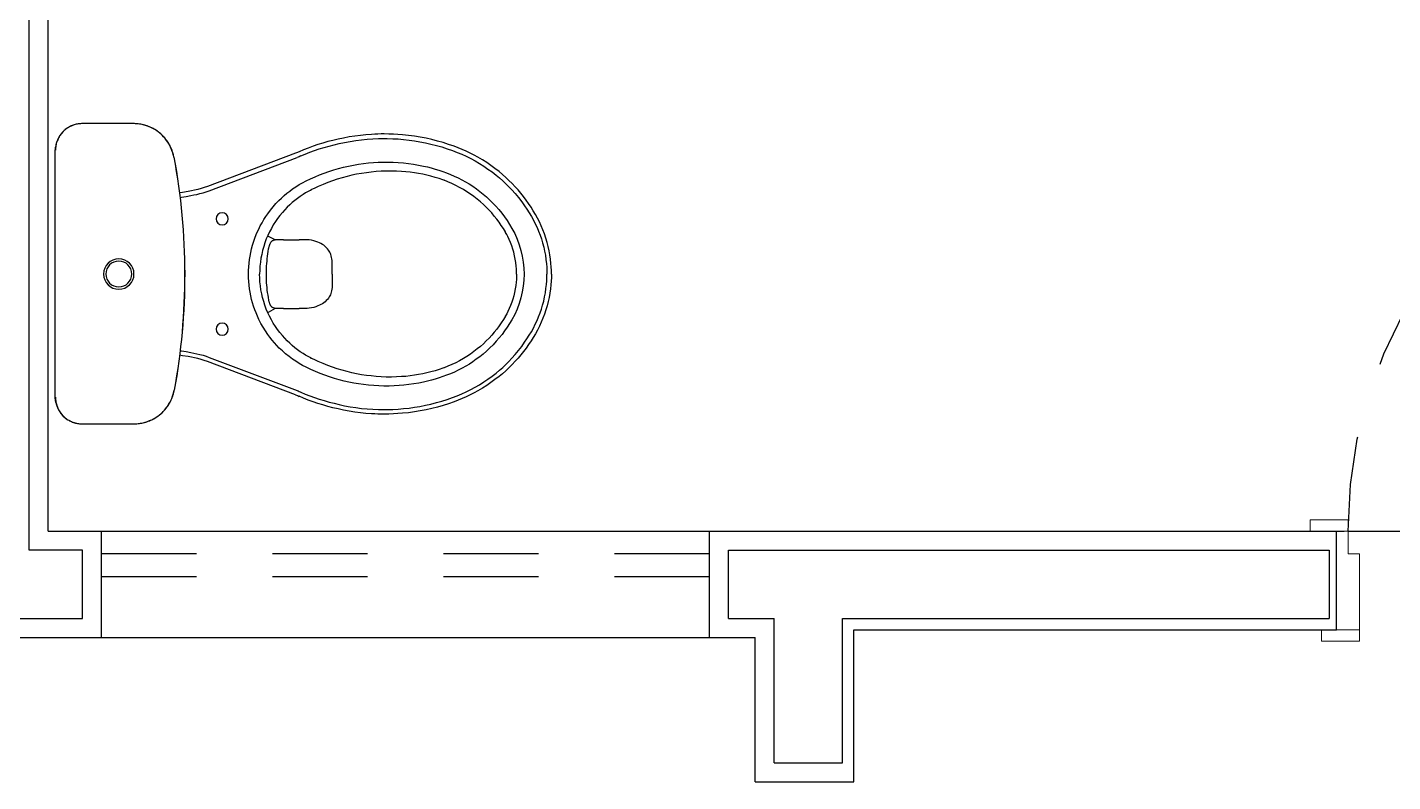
# Model space of a CAD drawing. Header units: millimetres. Extents: x 188.6 to 263.2, y 40.1 to 120.1.
# Drawn here: x 189.582 to 191.378, y 102.599 to 103.592 of the extents above; entities that cross this region are included whole.
import ezdxf

# ---------------------------------------------------------------- set-up
doc = ezdxf.new("R2010")
doc.units = ezdxf.units.MM
doc.linetypes.add('XREF-TIPO$0$HIDDEN2', pattern=[0.1875, 0.125, -0.0625])
doc.layers.add('ARQ', color=8, linetype='Continuous')

# ---------------------------------------------------------------- blocks, each defined once
blk = doc.blocks.new('XREF-TIPO$0$P909+cd00_p-flat-1')
at = {"color": 0}
for p, q in [((0.162, 0), (-0.162, 0)), ((0.162, 0), (0.162, -0.0003)), ((-0.1633, -0.0003), (-0.1633, -0.0003)), ((0.162, -0.0003), (0.162, -0.0003)), ((-0.1982, -0.1031), (-0.1982, -0.0352)), ((-0.1982, -0.0352), (-0.1982, -0.0352)), ((-0.1982, -0.1031), (-0.1982, -0.0352)), ((0.1968, -0.0352), (0.1968, -0.1036)), ((0.1968, -0.0352), (0.1968, -0.0352)), ((0.1968, -0.0352), (0.1968, -0.1036)), ((-0.1982, -0.1031), (-0.1982, -0.1031)), ((0.1968, -0.1036), (0.1968, -0.1036)), ((-0.1542, -0.156), (-0.1542, -0.1561)), ((0.1527, -0.1565), (0.1527, -0.1565)), ((-0.1593, -0.3162), (-0.1154, -0.2002)), ((-0.1099, -0.2023), (-0.1537, -0.3183)), ((0.1094, -0.2023), (0.1532, -0.3183)), ((0.1588, -0.3162), (0.115, -0.2002)), ((-0.0002, -0.2691), (-0.0002, -0.2689)), ((-0.0454, -0.2892), (-0.0499, -0.2795)), ((0.045, -0.2893), (0.0503, -0.2799)), ((-0.0455, -0.2967), (-0.0455, -0.2893)), ((-0.0455, -0.2967), (-0.0455, -0.2969)), ((-0.0455, -0.2969), (-0.0455, -0.2967)), ((-0.0455, -0.3002), (-0.0455, -0.2969)), ((-0.0455, -0.3002), (-0.0455, -0.3208)), ((0.045, -0.2967), (0.045, -0.2893)), ((0.045, -0.2967), (0.045, -0.2969)), ((0.045, -0.2969), (0.045, -0.2967)), ((0.045, -0.3002), (0.045, -0.2969)), ((0.045, -0.3002), (0.045, -0.3208)), ((-0.0455, -0.3283), (-0.0455, -0.3208)), ((0.045, -0.3283), (0.045, -0.3208)), ((0.1611, -0.3201), (0.1611, -0.3201)), ((-0.1109, -0.3364), (-0.1107, -0.3361)), ((-0.1105, -0.3363), (-0.1107, -0.3366)), ((0.1102, -0.3366), (0.11, -0.3363)), ((0.1104, -0.3364), (0.1102, -0.3361)), ((-0.0002, -0.3643), (-0.0158, -0.3643)), ((-0.0002, -0.3643), (0.0153, -0.3643)), ((-0.1236, -0.5115), (-0.1237, -0.5111)), ((-0.1235, -0.5111), (-0.1234, -0.5114)), ((0.1229, -0.5114), (0.123, -0.5111)), ((0.1231, -0.5115), (0.1232, -0.5111)), ((-0.0551, -0.5924), (-0.0556, -0.5922)), ((-0.0555, -0.5921), (-0.055, -0.5923)), ((0.0546, -0.5923), (0.055, -0.5921)), ((0.0547, -0.5924), (0.0551, -0.5922)), ((-0.0002, -0.607), (-0.0002, -0.6069)), ((-0.0002, -0.607), (-0.0002, -0.607))]:
    blk.add_line(p, q, dxfattribs=at)
for points in [[(-0.1982, -0.0352, 0), (-0.198, -0.0318, 0), (-0.1975, -0.0284, 0), (-0.1967, -0.0251, 0), (-0.1955, -0.0219, 0), (-0.1941, -0.0188, 0), (-0.1923, -0.0158, 0), (-0.1903, -0.0131, 0), (-0.188, -0.0106, 0), (-0.1854, -0.0083, 0), (-0.1827, -0.0062, 0), (-0.1797, -0.0045, 0), (-0.1766, -0.003, 0), (-0.1734, -0.0018, 0), (-0.1701, -0.001, 0), (-0.1667, -0.0005, 0), (-0.1633, -0.0003, 0)], [(-0.1982, -0.0352, 0), (-0.1982, -0.0345, 0), (-0.1981, -0.0331, 0), (-0.198, -0.0317, 0), (-0.1978, -0.0303, 0), (-0.1976, -0.029, 0), (-0.1974, -0.0276, 0), (-0.197, -0.0263, 0), (-0.1967, -0.025, 0), (-0.1962, -0.0236, 0), (-0.1957, -0.0224, 0), (-0.1952, -0.0211, 0), (-0.1946, -0.0198, 0), (-0.194, -0.0186, 0), (-0.1933, -0.0174, 0), (-0.1926, -0.0163, 0), (-0.1918, -0.0151, 0), (-0.191, -0.014, 0), (-0.1902, -0.0129, 0), (-0.1893, -0.0119, 0), (-0.1883, -0.0109, 0), (-0.1874, -0.0099, 0), (-0.1864, -0.009, 0), (-0.1853, -0.0081, 0), (-0.1842, -0.0073, 0), (-0.1831, -0.0065, 0), (-0.182, -0.0057, 0), (-0.1808, -0.005, 0), (-0.1796, -0.0043, 0), (-0.1784, -0.0037, 0), (-0.1771, -0.0032, 0), (-0.1758, -0.0026, 0), (-0.1745, -0.0022, 0), (-0.1732, -0.0018, 0), (-0.1719, -0.0014, 0), (-0.1706, -0.0011, 0), (-0.1692, -0.0008, 0), (-0.1678, -0.0006, 0), (-0.1665, -0.0005, 0), (-0.1651, -0.0004, 0), (-0.1637, -0.0003, 0), (-0.1633, -0.0003, 0)], [(0.162, -0.0003, 0), (0.1654, -0.0005, 0), (0.1687, -0.001, 0), (0.1721, -0.0018, 0), (0.1753, -0.003, 0), (0.1784, -0.0045, 0), (0.1813, -0.0062, 0), (0.1841, -0.0083, 0), (0.1866, -0.0106, 0), (0.1889, -0.0131, 0), (0.191, -0.0158, 0), (0.1927, -0.0188, 0), (0.1942, -0.0219, 0), (0.1953, -0.0251, 0), (0.1962, -0.0284, 0), (0.1967, -0.0318, 0), (0.1968, -0.0352, 0)], [(0.162, -0.0003, 0), (0.1627, -0.0003, 0), (0.1641, -0.0004, 0), (0.1655, -0.0005, 0), (0.1668, -0.0007, 0), (0.1682, -0.0009, 0), (0.1696, -0.0012, 0), (0.1709, -0.0015, 0), (0.1722, -0.0019, 0), (0.1735, -0.0023, 0), (0.1748, -0.0028, 0), (0.1761, -0.0033, 0), (0.1773, -0.0039, 0), (0.1786, -0.0045, 0), (0.1798, -0.0052, 0), (0.1809, -0.0059, 0), (0.1821, -0.0067, 0), (0.1832, -0.0075, 0), (0.1842, -0.0083, 0), (0.1853, -0.0092, 0), (0.1863, -0.0102, 0), (0.1873, -0.0111, 0), (0.1882, -0.0122, 0), (0.1891, -0.0132, 0), (0.1899, -0.0143, 0), (0.1907, -0.0154, 0), (0.1915, -0.0166, 0), (0.1922, -0.0177, 0), (0.1928, -0.0189, 0), (0.1934, -0.0202, 0), (0.194, -0.0214, 0), (0.1945, -0.0227, 0), (0.195, -0.024, 0), (0.1954, -0.0253, 0), (0.1958, -0.0266, 0), (0.1961, -0.028, 0), (0.1963, -0.0293, 0), (0.1965, -0.0307, 0), (0.1967, -0.0321, 0), (0.1968, -0.0334, 0), (0.1968, -0.0348, 0), (0.1968, -0.0352, 0)], [(-0.1542, -0.156, 0), (-0.1571, -0.1554, 0), (-0.16, -0.1546, 0), (-0.1629, -0.1536, 0), (-0.1657, -0.1525, 0), (-0.1685, -0.1512, 0), (-0.1712, -0.1498, 0), (-0.1737, -0.1482, 0), (-0.1762, -0.1465, 0), (-0.1786, -0.1446, 0), (-0.1809, -0.1426, 0), (-0.1831, -0.1405, 0), (-0.1851, -0.1383, 0), (-0.187, -0.136, 0), (-0.1888, -0.1335, 0), (-0.1904, -0.131, 0), (-0.1919, -0.1284, 0), (-0.1932, -0.1256, 0), (-0.1944, -0.1229, 0), (-0.1955, -0.1201, 0), (-0.1963, -0.1172, 0), (-0.197, -0.1142, 0), (-0.1976, -0.1113, 0), (-0.1979, -0.1083, 0), (-0.1981, -0.1053, 0), (-0.1982, -0.1031, 0)], [(-0.1542, -0.1561, 0), (-0.1544, -0.156, 0), (-0.1561, -0.1557, 0), (-0.1578, -0.1553, 0), (-0.1594, -0.1548, 0), (-0.1611, -0.1543, 0), (-0.1627, -0.1538, 0), (-0.1643, -0.1532, 0), (-0.1658, -0.1525, 0), (-0.1674, -0.1518, 0), (-0.1689, -0.151, 0), (-0.1704, -0.1502, 0), (-0.1719, -0.1494, 0), (-0.1734, -0.1485, 0), (-0.1748, -0.1475, 0), (-0.1762, -0.1466, 0), (-0.1775, -0.1455, 0), (-0.1789, -0.1445, 0), (-0.1802, -0.1434, 0), (-0.1814, -0.1422, 0), (-0.1826, -0.141, 0), (-0.1838, -0.1398, 0), (-0.185, -0.1385, 0), (-0.1861, -0.1372, 0), (-0.1871, -0.1359, 0), (-0.1881, -0.1345, 0), (-0.1891, -0.1331, 0), (-0.19, -0.1317, 0), (-0.1909, -0.1302, 0), (-0.1917, -0.1287, 0), (-0.1925, -0.1272, 0), (-0.1933, -0.1257, 0), (-0.194, -0.1241, 0), (-0.1946, -0.1225, 0), (-0.1952, -0.1209, 0), (-0.1957, -0.1193, 0), (-0.1962, -0.1177, 0), (-0.1966, -0.116, 0), (-0.197, -0.1143, 0), (-0.1973, -0.1127, 0), (-0.1976, -0.111, 0), (-0.1978, -0.1093, 0), (-0.198, -0.1076, 0), (-0.1981, -0.1059, 0), (-0.1982, -0.1042, 0), (-0.1982, -0.1031, 0)], [(0.1968, -0.1036, 0), (0.1967, -0.1066, 0), (0.1965, -0.1096, 0), (0.1961, -0.1126, 0), (0.1955, -0.1156, 0), (0.1947, -0.1185, 0), (0.1938, -0.1214, 0), (0.1927, -0.1242, 0), (0.1915, -0.127, 0), (0.1901, -0.1297, 0), (0.1885, -0.1323, 0), (0.1868, -0.1348, 0), (0.185, -0.1372, 0), (0.1831, -0.1395, 0), (0.181, -0.1417, 0), (0.1788, -0.1438, 0), (0.1765, -0.1457, 0), (0.1741, -0.1476, 0), (0.1715, -0.1492, 0), (0.169, -0.1507, 0), (0.1663, -0.1521, 0), (0.1635, -0.1533, 0), (0.1607, -0.1544, 0), (0.1578, -0.1553, 0), (0.1549, -0.1561, 0), (0.1527, -0.1565, 0)], [(0.1968, -0.1036, 0), (0.1968, -0.1038, 0), (0.1968, -0.1055, 0), (0.1967, -0.1072, 0), (0.1966, -0.1089, 0), (0.1964, -0.1107, 0), (0.1961, -0.1123, 0), (0.1958, -0.114, 0), (0.1955, -0.1157, 0), (0.1951, -0.1173, 0), (0.1946, -0.119, 0), (0.1941, -0.1206, 0), (0.1935, -0.1222, 0), (0.1929, -0.1238, 0), (0.1922, -0.1254, 0), (0.1915, -0.127, 0), (0.1908, -0.1285, 0), (0.19, -0.13, 0), (0.1891, -0.1314, 0), (0.1882, -0.1329, 0), (0.1872, -0.1343, 0), (0.1862, -0.1357, 0), (0.1852, -0.1371, 0), (0.1841, -0.1384, 0), (0.183, -0.1397, 0), (0.1818, -0.1409, 0), (0.1806, -0.1421, 0), (0.1794, -0.1433, 0), (0.1781, -0.1444, 0), (0.1768, -0.1455, 0), (0.1755, -0.1465, 0), (0.1741, -0.1476, 0), (0.1727, -0.1485, 0), (0.1713, -0.1494, 0), (0.1698, -0.1503, 0), (0.1683, -0.1511, 0), (0.1668, -0.1519, 0), (0.1652, -0.1526, 0), (0.1636, -0.1533, 0), (0.1621, -0.1539, 0), (0.1604, -0.1545, 0), (0.1588, -0.155, 0), (0.1572, -0.1555, 0), (0.1555, -0.1559, 0), (0.1538, -0.1563, 0), (0.1527, -0.1565, 0)], [(-0.1154, -0.2002, 0), (-0.1154, -0.2002, 0), (-0.114, -0.1961, 0), (-0.1127, -0.1919, 0), (-0.1116, -0.1877, 0), (-0.1106, -0.1834, 0), (-0.1097, -0.1791, 0), (-0.1089, -0.1747, 0), (-0.1077, -0.1674, 0), (-0.1071, -0.1634, 0)], [(-0.1011, -0.1641, 0), (-0.1014, -0.1661, 0), (-0.1024, -0.1722, 0), (-0.1035, -0.1783, 0), (-0.1043, -0.1824, 0), (-0.1051, -0.1864, 0), (-0.1061, -0.1904, 0), (-0.1072, -0.1944, 0), (-0.1085, -0.1984, 0), (-0.1099, -0.2023, 0)], [(0.1007, -0.1643, 0), (0.101, -0.1661, 0), (0.1019, -0.1722, 0), (0.103, -0.1783, 0), (0.1038, -0.1824, 0), (0.1046, -0.1864, 0), (0.1056, -0.1904, 0), (0.1067, -0.1944, 0), (0.108, -0.1984, 0), (0.1094, -0.2023, 0)], [(0.115, -0.2002, 0), (0.115, -0.2002, 0), (0.1135, -0.1961, 0), (0.1122, -0.1919, 0), (0.1111, -0.1877, 0), (0.1101, -0.1834, 0), (0.1092, -0.1791, 0), (0.1084, -0.1747, 0), (0.1072, -0.1674, 0), (0.1066, -0.1636, 0)], [(-0.0002, -0.2542, 0), (-0.005, -0.2543, 0), (-0.0098, -0.2545, 0), (-0.0145, -0.2549, 0), (-0.0192, -0.2555, 0), (-0.024, -0.2563, 0), (-0.0288, -0.2572, 0), (-0.0335, -0.2583, 0), (-0.0382, -0.2596, 0), (-0.0437, -0.2613, 0), (-0.049, -0.2632, 0), (-0.0543, -0.2653, 0), (-0.0595, -0.2677, 0), (-0.0637, -0.2698, 0), (-0.0678, -0.272, 0), (-0.0719, -0.2744, 0), (-0.0758, -0.2769, 0), (-0.0797, -0.2796, 0), (-0.0843, -0.283, 0), (-0.0887, -0.2866, 0), (-0.093, -0.2903, 0), (-0.0971, -0.2943, 0), (-0.1003, -0.2976, 0), (-0.1035, -0.3011, 0), (-0.1065, -0.3047, 0), (-0.1094, -0.3084, 0), (-0.1122, -0.3122, 0), (-0.1151, -0.3165, 0), (-0.1179, -0.3209, 0), (-0.1205, -0.3254, 0), (-0.1229, -0.33, 0)], [(-0.1107, -0.3361, 0), (-0.1107, -0.3361, 0), (-0.1089, -0.3327, 0), (-0.107, -0.3294, 0), (-0.105, -0.3262, 0), (-0.1025, -0.3224, 0), (-0.0999, -0.3188, 0), (-0.0972, -0.3153, 0), (-0.0943, -0.3118, 0), (-0.0912, -0.3084, 0), (-0.0881, -0.3051, 0), (-0.0847, -0.3019, 0), (-0.0813, -0.2989, 0), (-0.0774, -0.2956, 0), (-0.0733, -0.2926, 0), (-0.0692, -0.2897, 0), (-0.0649, -0.2869, 0), (-0.0604, -0.2844, 0), (-0.0558, -0.282, 0), (-0.0512, -0.2798, 0), (-0.0464, -0.2777, 0), (-0.0414, -0.2759, 0), (-0.0364, -0.2742, 0), (-0.0312, -0.2728, 0), (-0.0261, -0.2716, 0), (-0.021, -0.2706, 0), (-0.0158, -0.2699, 0), (-0.0106, -0.2693, 0), (-0.0054, -0.269, 0), (-0.0002, -0.2689, 0)], [(0.1224, -0.33, 0), (0.12, -0.3254, 0), (0.1174, -0.3209, 0), (0.1146, -0.3165, 0), (0.1117, -0.3122, 0), (0.1083, -0.3076, 0), (0.1047, -0.3031, 0), (0.101, -0.2989, 0), (0.0971, -0.2947, 0), (0.0937, -0.2915, 0), (0.0902, -0.2883, 0), (0.0867, -0.2853, 0), (0.083, -0.2824, 0), (0.0792, -0.2796, 0), (0.0745, -0.2764, 0), (0.0697, -0.2734, 0), (0.0647, -0.2706, 0), (0.0596, -0.268, 0), (0.0554, -0.266, 0), (0.051, -0.2642, 0), (0.0467, -0.2625, 0), (0.0422, -0.2609, 0), (0.0377, -0.2596, 0), (0.0331, -0.2583, 0), (0.0285, -0.2573, 0), (0.0238, -0.2563, 0), (0.0191, -0.2556, 0), (0.0143, -0.255, 0), (0.0095, -0.2545, 0), (0.0046, -0.2543, 0), (-0.0002, -0.2542, 0)], [(0.1102, -0.3361, 0), (0.1102, -0.3361, 0), (0.1084, -0.3327, 0), (0.1065, -0.3294, 0), (0.1045, -0.3262, 0), (0.102, -0.3224, 0), (0.0994, -0.3188, 0), (0.0967, -0.3153, 0), (0.0938, -0.3118, 0), (0.0908, -0.3084, 0), (0.0876, -0.3051, 0), (0.0843, -0.3019, 0), (0.0808, -0.2989, 0), (0.0769, -0.2956, 0), (0.0729, -0.2926, 0), (0.0687, -0.2897, 0), (0.0644, -0.2869, 0), (0.0599, -0.2844, 0), (0.0553, -0.282, 0), (0.0507, -0.2798, 0), (0.0459, -0.2777, 0), (0.0409, -0.2759, 0), (0.0359, -0.2742, 0), (0.0308, -0.2728, 0), (0.0256, -0.2716, 0), (0.0205, -0.2706, 0), (0.0153, -0.2699, 0), (0.0101, -0.2693, 0), (0.005, -0.269, 0), (-0.0002, -0.2689, 0)], [(-0.043, -0.2844, 0), (-0.0431, -0.2844, 0), (-0.0434, -0.2847, 0), (-0.0437, -0.2851, 0), (-0.044, -0.2855, 0), (-0.0443, -0.286, 0), (-0.0446, -0.2865, 0), (-0.0449, -0.2871, 0), (-0.0451, -0.2878, 0), (-0.0453, -0.2885, 0), (-0.0454, -0.2892, 0), (-0.0455, -0.2893, 0)], [(-0.0349, -0.281, 0), (-0.0353, -0.2811, 0), (-0.036, -0.2813, 0), (-0.0367, -0.2814, 0), (-0.0374, -0.2817, 0), (-0.0382, -0.2819, 0), (-0.0388, -0.2821, 0), (-0.0395, -0.2824, 0), (-0.0401, -0.2827, 0), (-0.0407, -0.283, 0), (-0.0413, -0.2833, 0), (-0.0419, -0.2837, 0), (-0.0425, -0.284, 0), (-0.043, -0.2844, 0)], [(-0.0002, -0.2778, 0), (-0.0016, -0.2778, 0), (-0.0046, -0.2778, 0), (-0.0077, -0.2779, 0), (-0.0108, -0.2781, 0), (-0.014, -0.2783, 0), (-0.0171, -0.2786, 0), (-0.0203, -0.2789, 0), (-0.0236, -0.2793, 0), (-0.0268, -0.2797, 0), (-0.0301, -0.2802, 0), (-0.0333, -0.2807, 0), (-0.0349, -0.281, 0)], [(0.0344, -0.281, 0), (0.034, -0.281, 0), (0.0307, -0.2804, 0), (0.0274, -0.2799, 0), (0.0241, -0.2794, 0), (0.0209, -0.279, 0), (0.0176, -0.2787, 0), (0.0144, -0.2784, 0), (0.0112, -0.2781, 0), (0.008, -0.278, 0), (0.0049, -0.2778, 0), (0.0017, -0.2778, 0), (-0.0002, -0.2778, 0)], [(0.0425, -0.2844, 0), (0.0422, -0.2842, 0), (0.0416, -0.2838, 0), (0.0411, -0.2834, 0), (0.0405, -0.2831, 0), (0.0398, -0.2828, 0), (0.0392, -0.2825, 0), (0.0385, -0.2822, 0), (0.0378, -0.2819, 0), (0.0371, -0.2817, 0), (0.0364, -0.2815, 0), (0.0357, -0.2813, 0), (0.0349, -0.2811, 0), (0.0344, -0.281, 0)], [(0.045, -0.2893, 0), (0.0448, -0.2885, 0), (0.0446, -0.2878, 0), (0.0444, -0.2871, 0), (0.0441, -0.2865, 0), (0.0438, -0.2859, 0), (0.0435, -0.2854, 0), (0.0432, -0.285, 0), (0.0428, -0.2847, 0), (0.0425, -0.2844, 0), (0.0425, -0.2844, 0)], [(-0.0455, -0.2967, 0), (-0.0455, -0.2967, 0)], [(0.045, -0.2967, 0), (0.045, -0.2967, 0)], [(-0.1777, -0.372, 0), (-0.1777, -0.372, 0), (-0.1762, -0.3654, 0), (-0.1745, -0.3588, 0), (-0.1726, -0.3522, 0), (-0.1706, -0.3456, 0), (-0.1685, -0.3391, 0), (-0.1661, -0.3327, 0), (-0.1638, -0.3267, 0), (-0.1612, -0.3208, 0)], [(-0.1558, -0.3233, 0), (-0.1582, -0.329, 0), (-0.1605, -0.3348, 0), (-0.1628, -0.3411, 0), (-0.1649, -0.3474, 0), (-0.1669, -0.3538, 0), (-0.1687, -0.3603, 0), (-0.1704, -0.3668, 0), (-0.1719, -0.3733, 0)], [(0.1553, -0.3233, 0), (0.1577, -0.329, 0), (0.16, -0.3348, 0), (0.1623, -0.3411, 0), (0.1644, -0.3474, 0), (0.1664, -0.3538, 0), (0.1682, -0.3603, 0), (0.1699, -0.3668, 0), (0.1714, -0.3733, 0)], [(0.1773, -0.372, 0), (0.1773, -0.372, 0), (0.1757, -0.3654, 0), (0.174, -0.3588, 0), (0.1721, -0.3522, 0), (0.1701, -0.3456, 0), (0.168, -0.3391, 0), (0.1656, -0.3327, 0), (0.1633, -0.3267, 0), (0.1607, -0.3208, 0)], [(-0.1229, -0.33, 0), (-0.1257, -0.3359, 0), (-0.1284, -0.3418, 0), (-0.1309, -0.3478, 0), (-0.1332, -0.3539, 0), (-0.1353, -0.3601, 0), (-0.1373, -0.3663, 0), (-0.1392, -0.3727, 0), (-0.1409, -0.3792, 0), (-0.1424, -0.3857, 0), (-0.1437, -0.3923, 0), (-0.1448, -0.3989, 0), (-0.1458, -0.4055, 0), (-0.1465, -0.412, 0), (-0.147, -0.4185, 0), (-0.1474, -0.425, 0), (-0.1476, -0.4316, 0), (-0.1476, -0.4381, 0), (-0.1475, -0.4446, 0), (-0.1471, -0.4513, 0), (-0.1465, -0.458, 0), (-0.1458, -0.4647, 0), (-0.1448, -0.4714, 0), (-0.1437, -0.478, 0), (-0.1423, -0.4846, 0), (-0.1412, -0.4897, 0), (-0.1399, -0.4947, 0), (-0.1384, -0.4998, 0), (-0.1369, -0.5048, 0), (-0.1352, -0.5098, 0), (-0.1334, -0.5148, 0)], [(-0.1237, -0.5111, 0), (-0.1237, -0.5111, 0), (-0.1241, -0.5101, 0), (-0.1259, -0.5049, 0), (-0.1275, -0.4996, 0), (-0.129, -0.4943, 0), (-0.1303, -0.4889, 0), (-0.1315, -0.4835, 0), (-0.1326, -0.478, 0), (-0.1335, -0.4724, 0), (-0.1342, -0.4668, 0), (-0.1348, -0.4612, 0), (-0.1353, -0.4556, 0), (-0.1357, -0.4489, 0), (-0.1358, -0.4422, 0), (-0.1358, -0.4355, 0), (-0.1355, -0.4289, 0), (-0.1351, -0.4222, 0), (-0.1344, -0.4158, 0), (-0.1336, -0.4093, 0), (-0.1327, -0.4029, 0), (-0.1315, -0.3965, 0), (-0.1302, -0.3902, 0), (-0.1287, -0.3839, 0), (-0.1269, -0.3775, 0), (-0.125, -0.3711, 0), (-0.1229, -0.3647, 0), (-0.1206, -0.3585, 0), (-0.1182, -0.3523, 0), (-0.1155, -0.3461, 0), (-0.1133, -0.3413, 0), (-0.1109, -0.3364, 0)], [(-0.1109, -0.3364, 0), (-0.1108, -0.3365, 0), (-0.1107, -0.3366, 0), (-0.1107, -0.3366, 0), (-0.1107, -0.3366, 0)], [(-0.1105, -0.3363, 0), (-0.1105, -0.3363, 0), (-0.1105, -0.3362, 0), (-0.1106, -0.3362, 0), (-0.1107, -0.3361, 0)], [(-0.0318, -0.3593, 0), (-0.0335, -0.358, 0), (-0.0352, -0.3565, 0), (-0.0367, -0.3549, 0), (-0.0381, -0.3532, 0), (-0.0393, -0.3514, 0), (-0.0404, -0.3495, 0), (-0.0414, -0.3476, 0), (-0.0423, -0.3455, 0), (-0.0433, -0.3428, 0), (-0.0441, -0.34, 0), (-0.0447, -0.3371, 0), (-0.0451, -0.3342, 0), (-0.0454, -0.3313, 0), (-0.0455, -0.3283, 0)], [(0.0313, -0.3593, 0), (0.0331, -0.358, 0), (0.0347, -0.3565, 0), (0.0362, -0.3549, 0), (0.0376, -0.3532, 0), (0.0388, -0.3514, 0), (0.04, -0.3495, 0), (0.0409, -0.3476, 0), (0.0418, -0.3455, 0), (0.0428, -0.3428, 0), (0.0436, -0.34, 0), (0.0442, -0.3371, 0), (0.0446, -0.3342, 0), (0.0449, -0.3313, 0), (0.045, -0.3283, 0)], [(0.11, -0.3363, 0), (0.11, -0.3363, 0), (0.11, -0.3362, 0), (0.1101, -0.3362, 0), (0.1102, -0.3361, 0)], [(0.1104, -0.3364, 0), (0.1103, -0.3365, 0), (0.1102, -0.3366, 0), (0.1102, -0.3366, 0), (0.1102, -0.3366, 0)], [(0.1232, -0.5111, 0), (0.1232, -0.5111, 0), (0.1236, -0.5101, 0), (0.1254, -0.5049, 0), (0.127, -0.4996, 0), (0.1285, -0.4943, 0), (0.1298, -0.4889, 0), (0.131, -0.4835, 0), (0.1321, -0.478, 0), (0.133, -0.4724, 0), (0.1337, -0.4668, 0), (0.1344, -0.4612, 0), (0.1348, -0.4556, 0), (0.1352, -0.4489, 0), (0.1353, -0.4422, 0), (0.1353, -0.4355, 0), (0.135, -0.4289, 0), (0.1346, -0.4222, 0), (0.1339, -0.4158, 0), (0.1331, -0.4093, 0), (0.1322, -0.4029, 0), (0.131, -0.3965, 0), (0.1297, -0.3902, 0), (0.1282, -0.3839, 0), (0.1264, -0.3775, 0), (0.1245, -0.3711, 0), (0.1224, -0.3647, 0), (0.1201, -0.3585, 0), (0.1177, -0.3523, 0), (0.115, -0.3461, 0), (0.1128, -0.3413, 0), (0.1104, -0.3364, 0)], [(0.133, -0.5148, 0), (0.1347, -0.5099, 0), (0.1364, -0.5049, 0), (0.1379, -0.4999, 0), (0.1394, -0.4948, 0), (0.1407, -0.4897, 0), (0.1419, -0.4846, 0), (0.1432, -0.4782, 0), (0.1443, -0.4717, 0), (0.1452, -0.4653, 0), (0.146, -0.4588, 0), (0.1465, -0.4523, 0), (0.1469, -0.4458, 0), (0.1471, -0.4391, 0), (0.1471, -0.4323, 0), (0.147, -0.4256, 0), (0.1466, -0.4189, 0), (0.146, -0.4122, 0), (0.1453, -0.4055, 0), (0.1444, -0.3991, 0), (0.1433, -0.3927, 0), (0.142, -0.3863, 0), (0.1406, -0.3799, 0), (0.139, -0.3736, 0), (0.1372, -0.3674, 0), (0.1352, -0.361, 0), (0.133, -0.3546, 0), (0.1306, -0.3484, 0), (0.128, -0.3422, 0), (0.1253, -0.3361, 0), (0.1224, -0.33, 0)], [(-0.1846, -0.4328, 0), (-0.1846, -0.4328, 0), (-0.1846, -0.4287, 0), (-0.1845, -0.4245, 0), (-0.1843, -0.4204, 0), (-0.1841, -0.4162, 0), (-0.1836, -0.4088, 0), (-0.1828, -0.4014, 0), (-0.1819, -0.3941, 0), (-0.1807, -0.3867, 0), (-0.1793, -0.3793, 0), (-0.1777, -0.372, 0)], [(-0.1719, -0.3733, 0), (-0.1735, -0.3806, 0), (-0.1749, -0.3879, 0), (-0.176, -0.3953, 0), (-0.177, -0.4027, 0), (-0.1777, -0.4102, 0), (-0.1782, -0.4177, 0), (-0.1785, -0.4252, 0), (-0.1786, -0.4328, 0)], [(-0.0158, -0.3643, 0), (-0.018, -0.3643, 0), (-0.0201, -0.364, 0), (-0.0222, -0.3636, 0), (-0.0242, -0.3631, 0), (-0.0258, -0.3625, 0), (-0.0274, -0.3619, 0), (-0.0289, -0.3611, 0), (-0.0304, -0.3603, 0), (-0.0318, -0.3593, 0)], [(0.0153, -0.3643, 0), (0.0175, -0.3643, 0), (0.0197, -0.364, 0), (0.0217, -0.3636, 0), (0.0237, -0.3631, 0), (0.0253, -0.3625, 0), (0.0269, -0.3619, 0), (0.0284, -0.3611, 0), (0.0299, -0.3603, 0), (0.0313, -0.3593, 0)], [(0.1714, -0.3733, 0), (0.173, -0.3806, 0), (0.1744, -0.3879, 0), (0.1755, -0.3953, 0), (0.1765, -0.4027, 0), (0.1772, -0.4102, 0), (0.1777, -0.4177, 0), (0.178, -0.4252, 0), (0.1781, -0.4328, 0)], [(0.1841, -0.4328, 0), (0.1841, -0.4328, 0), (0.1841, -0.4287, 0), (0.184, -0.4245, 0), (0.1838, -0.4204, 0), (0.1836, -0.4162, 0), (0.1831, -0.4088, 0), (0.1823, -0.4014, 0), (0.1814, -0.3941, 0), (0.1802, -0.3867, 0), (0.1788, -0.3793, 0), (0.1773, -0.372, 0)], [(-0.0002, -0.6528, 0), (-0.0049, -0.6527, 0), (-0.0096, -0.6525, 0), (-0.0143, -0.6521, 0), (-0.0199, -0.6515, 0), (-0.0255, -0.6507, 0), (-0.031, -0.6497, 0), (-0.0365, -0.6485, 0), (-0.0419, -0.6471, 0), (-0.0475, -0.6455, 0), (-0.053, -0.6436, 0), (-0.0584, -0.6416, 0), (-0.0637, -0.6393, 0), (-0.069, -0.6369, 0), (-0.074, -0.6344, 0), (-0.0788, -0.6317, 0), (-0.0836, -0.6288, 0), (-0.0883, -0.6259, 0), (-0.0929, -0.6228, 0), (-0.0976, -0.6195, 0), (-0.1021, -0.616, 0), (-0.1066, -0.6125, 0), (-0.1109, -0.6088, 0), (-0.1151, -0.605, 0), (-0.1194, -0.601, 0), (-0.1235, -0.5969, 0), (-0.1275, -0.5926, 0), (-0.1313, -0.5882, 0), (-0.1351, -0.5838, 0), (-0.1392, -0.5785, 0), (-0.1432, -0.5731, 0), (-0.147, -0.5676, 0), (-0.1506, -0.5619, 0), (-0.154, -0.5561, 0), (-0.1567, -0.5511, 0), (-0.1593, -0.546, 0), (-0.1618, -0.5408, 0), (-0.1641, -0.5355, 0), (-0.1663, -0.5302, 0), (-0.1684, -0.5248, 0), (-0.1709, -0.5175, 0), (-0.1732, -0.5102, 0), (-0.1753, -0.5028, 0), (-0.1772, -0.4953, 0), (-0.1789, -0.4878, 0), (-0.1804, -0.4802, 0), (-0.1817, -0.4724, 0), (-0.1827, -0.4646, 0), (-0.1835, -0.4567, 0), (-0.184, -0.4507, 0), (-0.1843, -0.4448, 0), (-0.1845, -0.4388, 0), (-0.1846, -0.4328, 0)], [(-0.1786, -0.4328, 0), (-0.1786, -0.4367, 0), (-0.1784, -0.4439, 0), (-0.178, -0.4511, 0), (-0.1774, -0.4583, 0), (-0.1766, -0.4655, 0), (-0.1756, -0.4726, 0), (-0.1744, -0.4798, 0), (-0.173, -0.487, 0), (-0.1713, -0.4943, 0), (-0.1695, -0.5015, 0), (-0.1675, -0.5087, 0), (-0.1652, -0.5157, 0), (-0.1628, -0.5228, 0), (-0.1604, -0.5288, 0), (-0.1579, -0.5348, 0), (-0.1552, -0.5408, 0), (-0.1523, -0.5466, 0), (-0.1493, -0.5524, 0), (-0.1459, -0.5581, 0), (-0.1423, -0.5638, 0), (-0.1385, -0.5693, 0), (-0.1346, -0.5748, 0), (-0.1305, -0.58, 0), (-0.1268, -0.5844, 0), (-0.1231, -0.5886, 0), (-0.1192, -0.5927, 0), (-0.1152, -0.5967, 0), (-0.1111, -0.6006, 0), (-0.1061, -0.6051, 0), (-0.1009, -0.6094, 0), (-0.0955, -0.6136, 0), (-0.0901, -0.6175, 0), (-0.0855, -0.6206, 0), (-0.0809, -0.6236, 0), (-0.0761, -0.6264, 0), (-0.0713, -0.6291, 0), (-0.0664, -0.6315, 0), (-0.0615, -0.6338, 0), (-0.0565, -0.6359, 0), (-0.0515, -0.6378, 0), (-0.0464, -0.6396, 0), (-0.0412, -0.6411, 0), (-0.0358, -0.6426, 0), (-0.0303, -0.6438, 0), (-0.0249, -0.6448, 0), (-0.0193, -0.6456, 0), (-0.0138, -0.6462, 0), (-0.0093, -0.6466, 0), (-0.0048, -0.6468, 0), (-0.0002, -0.6469, 0)], [(-0.0002, -0.6528, 0), (0.0045, -0.6527, 0), (0.0092, -0.6525, 0), (0.0138, -0.6521, 0), (0.0194, -0.6515, 0), (0.025, -0.6507, 0), (0.0305, -0.6497, 0), (0.036, -0.6485, 0), (0.0414, -0.6471, 0), (0.047, -0.6455, 0), (0.0525, -0.6436, 0), (0.0579, -0.6416, 0), (0.0632, -0.6393, 0), (0.0685, -0.6369, 0), (0.0735, -0.6344, 0), (0.0783, -0.6317, 0), (0.0831, -0.6288, 0), (0.0878, -0.6259, 0), (0.0925, -0.6228, 0), (0.0971, -0.6195, 0), (0.1016, -0.616, 0), (0.1061, -0.6125, 0), (0.1104, -0.6088, 0), (0.1146, -0.605, 0), (0.1189, -0.601, 0), (0.123, -0.5969, 0), (0.127, -0.5926, 0), (0.1309, -0.5882, 0), (0.1346, -0.5838, 0), (0.1387, -0.5785, 0), (0.1427, -0.5731, 0), (0.1465, -0.5676, 0), (0.1501, -0.5619, 0), (0.1535, -0.5561, 0), (0.1562, -0.5511, 0), (0.1589, -0.546, 0), (0.1613, -0.5408, 0), (0.1636, -0.5355, 0), (0.1658, -0.5302, 0), (0.1679, -0.5248, 0), (0.1704, -0.5175, 0), (0.1727, -0.5102, 0), (0.1748, -0.5028, 0), (0.1767, -0.4953, 0), (0.1784, -0.4878, 0), (0.1799, -0.4802, 0), (0.1812, -0.4724, 0), (0.1822, -0.4646, 0), (0.183, -0.4567, 0), (0.1835, -0.4507, 0), (0.1838, -0.4448, 0), (0.184, -0.4388, 0), (0.1841, -0.4328, 0)], [(0.1781, -0.4328, 0), (0.1781, -0.4367, 0), (0.1779, -0.4439, 0), (0.1775, -0.4511, 0), (0.1769, -0.4583, 0), (0.1761, -0.4655, 0), (0.1751, -0.4726, 0), (0.1739, -0.4798, 0), (0.1725, -0.487, 0), (0.1709, -0.4943, 0), (0.169, -0.5015, 0), (0.167, -0.5087, 0), (0.1647, -0.5157, 0), (0.1623, -0.5228, 0), (0.16, -0.5288, 0), (0.1574, -0.5348, 0), (0.1547, -0.5408, 0), (0.1519, -0.5466, 0), (0.1488, -0.5524, 0), (0.1454, -0.5581, 0), (0.1418, -0.5638, 0), (0.1381, -0.5693, 0), (0.1341, -0.5748, 0), (0.13, -0.58, 0), (0.1263, -0.5844, 0), (0.1226, -0.5886, 0), (0.1187, -0.5927, 0), (0.1147, -0.5967, 0), (0.1106, -0.6006, 0), (0.1056, -0.6051, 0), (0.1004, -0.6094, 0), (0.0951, -0.6136, 0), (0.0896, -0.6175, 0), (0.085, -0.6206, 0), (0.0804, -0.6236, 0), (0.0756, -0.6264, 0), (0.0708, -0.6291, 0), (0.0659, -0.6315, 0), (0.061, -0.6338, 0), (0.056, -0.6359, 0), (0.051, -0.6378, 0), (0.0459, -0.6396, 0), (0.0407, -0.6411, 0), (0.0353, -0.6426, 0), (0.0299, -0.6438, 0), (0.0244, -0.6448, 0), (0.0188, -0.6456, 0), (0.0133, -0.6462, 0), (0.0088, -0.6466, 0), (0.0043, -0.6468, 0), (-0.0002, -0.6469, 0)], [(-0.1334, -0.5148, 0), (-0.1314, -0.5199, 0), (-0.1292, -0.525, 0), (-0.1269, -0.53, 0), (-0.1244, -0.5349, 0), (-0.1217, -0.5397, 0), (-0.1188, -0.5445, 0), (-0.1157, -0.5493, 0), (-0.1124, -0.554, 0), (-0.109, -0.5585, 0), (-0.1055, -0.5629, 0), (-0.1017, -0.5673, 0), (-0.0977, -0.5716, 0), (-0.0936, -0.5757, 0), (-0.0894, -0.5797, 0), (-0.085, -0.5835, 0), (-0.0803, -0.5873, 0), (-0.0755, -0.5909, 0), (-0.0706, -0.5943, 0), (-0.0656, -0.5976, 0), (-0.0604, -0.6007, 0)], [(-0.1237, -0.5111, 0), (-0.1235, -0.5111, 0), (-0.1235, -0.5111, 0)], [(-0.1236, -0.5115, 0), (-0.1235, -0.5114, 0), (-0.1234, -0.5114, 0), (-0.1234, -0.5114, 0)], [(-0.0556, -0.5922, 0), (-0.0556, -0.5922, 0), (-0.06, -0.5896, 0), (-0.0643, -0.5868, 0), (-0.0685, -0.5839, 0), (-0.0726, -0.5808, 0), (-0.0766, -0.5776, 0), (-0.0806, -0.5742, 0), (-0.0845, -0.5707, 0), (-0.0883, -0.567, 0), (-0.0919, -0.5632, 0), (-0.0954, -0.5593, 0), (-0.0989, -0.555, 0), (-0.1023, -0.5507, 0), (-0.1055, -0.5462, 0), (-0.1086, -0.5416, 0), (-0.1115, -0.5369, 0), (-0.1143, -0.5319, 0), (-0.117, -0.5268, 0), (-0.1194, -0.5216, 0), (-0.1217, -0.5164, 0), (-0.1236, -0.5115, 0)], [(0.0551, -0.5922, 0), (0.0551, -0.5922, 0), (0.0595, -0.5896, 0), (0.0638, -0.5868, 0), (0.068, -0.5839, 0), (0.0721, -0.5808, 0), (0.0761, -0.5776, 0), (0.0801, -0.5742, 0), (0.084, -0.5707, 0), (0.0878, -0.567, 0), (0.0914, -0.5632, 0), (0.0949, -0.5593, 0), (0.0984, -0.555, 0), (0.1018, -0.5507, 0), (0.1051, -0.5462, 0), (0.1081, -0.5416, 0), (0.111, -0.5369, 0), (0.1138, -0.5319, 0), (0.1165, -0.5268, 0), (0.1189, -0.5216, 0), (0.1212, -0.5164, 0), (0.1231, -0.5115, 0)], [(0.0599, -0.6007, 0), (0.0649, -0.5977, 0), (0.0698, -0.5946, 0), (0.0746, -0.5912, 0), (0.0793, -0.5878, 0), (0.0838, -0.5841, 0), (0.0883, -0.5802, 0), (0.0927, -0.5761, 0), (0.097, -0.5718, 0), (0.1011, -0.5674, 0), (0.105, -0.5629, 0), (0.1086, -0.5585, 0), (0.112, -0.5539, 0), (0.1151, -0.5494, 0), (0.1182, -0.5448, 0), (0.121, -0.54, 0), (0.1237, -0.5352, 0), (0.1263, -0.5302, 0), (0.1287, -0.5252, 0), (0.1309, -0.52, 0), (0.133, -0.5148, 0)], [(0.1231, -0.5115, 0), (0.123, -0.5114, 0), (0.1229, -0.5114, 0), (0.1229, -0.5114, 0)], [(0.1232, -0.5111, 0), (0.1231, -0.5111, 0), (0.123, -0.5111, 0)], [(-0.0556, -0.5922, 0), (-0.0555, -0.5921, 0), (-0.0555, -0.5921, 0), (-0.0555, -0.5921, 0)], [(-0.0551, -0.5924, 0), (-0.0551, -0.5923, 0), (-0.0551, -0.5923, 0)], [(-0.0002, -0.607, 0), (-0.0038, -0.607, 0), (-0.0073, -0.6068, 0), (-0.0108, -0.6065, 0), (-0.0154, -0.606, 0), (-0.0199, -0.6052, 0), (-0.0244, -0.6043, 0), (-0.0289, -0.6032, 0), (-0.0332, -0.602, 0), (-0.0374, -0.6006, 0), (-0.0416, -0.599, 0), (-0.0457, -0.5973, 0), (-0.0497, -0.5954, 0), (-0.0524, -0.5939, 0), (-0.0551, -0.5924, 0)], [(-0.0002, -0.607, 0), (0.0033, -0.607, 0), (0.0068, -0.6068, 0), (0.0103, -0.6065, 0), (0.0149, -0.606, 0), (0.0194, -0.6052, 0), (0.024, -0.6043, 0), (0.0284, -0.6032, 0), (0.0327, -0.602, 0), (0.0369, -0.6006, 0), (0.0411, -0.599, 0), (0.0452, -0.5973, 0), (0.0492, -0.5954, 0), (0.052, -0.5939, 0), (0.0547, -0.5924, 0)], [(0.0547, -0.5924, 0), (0.0546, -0.5923, 0), (0.0546, -0.5923, 0)], [(0.0551, -0.5922, 0), (0.055, -0.5921, 0), (0.055, -0.5921, 0), (0.055, -0.5921, 0)]]:
    blk.add_polyline3d(points, dxfattribs=at)
for centre, radius in [((-0.0003, -0.0836), 0.02), ((-0.0003, -0.0836), 0.017), ((-0.0729, -0.2197), 0.00801), ((0.0724, -0.2197), 0.00801)]:
    blk.add_circle(centre, radius, dxfattribs=at)
for centre, radius, start, end in [((-0.162, -0.0251), 0.0251, 89.9975, 101.7343), ((0.162, -0.0252), 0.0252, 75.4972, 90.0015), ((0.162, -0.025), 0.025, 72.4433, 75.4868), ((0.0005, 0.6791), 0.8493, 259.504, 280.3175), ((0.0005, 0.6791), 0.8494, 259.504, 280.3175), ((-0.2357, -0.2867), 0.0819, 335.3949, 338.8845), ((-0.233, -0.2883), 0.0848, 335.6518, 339.2799), ((0.2325, -0.2883), 0.0848, 200.7201, 204.3482), ((0.2352, -0.2867), 0.0819, 201.1155, 204.6051), ((-0.0002, -0.4954), 0.1213, 240.2551, 270.0006), ((-0.0002, -0.4954), 0.1213, 269.9993, 299.7449)]:
    blk.add_arc(centre, radius, start, end, dxfattribs=at)
blk = doc.blocks.new('XREF-TIPO$0$A$C281A5909')
at = {"color": 0}
for p, q in [((0.05, 0.755), (0.08, 0.755)), ((0.05, 0.155), (0.05, 0.755)), ((0.08, 0.755), (0.05, 0.755)), ((0.05, 0.755), (0.05, 0.155)), ((0.08, 0.755), (0.08, 0.155)), ((0.08, 0.155), (0.08, 0.755)), ((0.035, 0.015), (0.035, 0.155)), ((0.08, 0.155), (0.05, 0.155)), ((0.05, 0.155), (0.08, 0.155)), ((0.65, 0.155), (0.08, 0.155)), ((0.665, 0.025), (0.665, 0.155))]:
    blk.add_line(p, q, dxfattribs=at)
at = {"color": 0, "lineweight": 13}
for p, q in [((0, 0.155), (0, 0.17)), ((0, 0.17), (0.05, 0.17)), ((0.65, 0.155), (0.65, 0.17)), ((0.65, 0.17), (0.7, 0.17)), ((0.7, 0.17), (0.7, 0.155)), ((0, 0.155), (0.05, 0.155)), ((0.05, 0.155), (0.035, 0.155)), ((0.05, 0.155), (0.05, 0.125)), ((0.665, 0.155), (0.65, 0.155)), ((0.65, 0.125), (0.65, 0.155)), ((0.65, 0.155), (0.7, 0.155)), ((0.05, 0.125), (0.065, 0.125)), ((0.065, 0.125), (0.065, 0.025)), ((0.635, 0.025), (0.635, 0.125)), ((0.635, 0.125), (0.65, 0.125)), ((0.065, 0.025), (0.015, 0.025)), ((0.035, 0.025), (0.065, 0.025)), ((0.065, 0.025), (0.065, 0.01)), ((0.635, 0.025), (0.665, 0.025)), ((0.635, 0.01), (0.635, 0.025)), ((0.685, 0.025), (0.635, 0.025)), ((0.685, 0.025), (0.685, 0.01)), ((0.015, 0), (0.015, 0.015)), ((0.065, 0.01), (0.015, 0.01)), ((0.685, 0.01), (0.635, 0.01))]:
    blk.add_line(p, q, dxfattribs=at)
at = {"color": 0, "linetype": 'XREF-TIPO$0$HIDDEN2'}
blk.add_arc((0.05, 0.155), 0.6, 0, 90, dxfattribs=at)
blk = doc.blocks.new('A$C1BFF5DEF')
at = {"layer": 'ARQ', "color": 8}
for p, q in [((-9.3047, -6.1501), (-9.3047, -3.9601)), ((-9.2797, -6.1251), (-9.2797, -4.0275)), ((-9.2797, -6.1251), (-7.5747, -6.1251)), ((-9.2097, -6.2651), (-9.2097, -6.1251)), ((-8.4097, -6.2651), (-8.4097, -6.1251)), ((-9.2347, -6.1501), (-9.3047, -6.1501)), ((-9.2347, -6.2401), (-9.2347, -6.1501)), ((-8.3847, -6.2401), (-8.3847, -6.1501)), ((-8.3847, -6.1501), (-7.5947, -6.1501)), ((-7.5947, -6.1501), (-7.5947, -6.2401)), ((-7.5847, -6.2401), (-7.5847, -6.1501)), ((-9.3947, -6.2401), (-9.2347, -6.2401)), ((-8.3847, -6.2401), (-8.3247, -6.2401)), ((-8.3247, -6.4299), (-8.3247, -6.2399)), ((-8.2347, -6.4299), (-8.2347, -6.2399)), ((-8.2347, -6.2401), (-7.5947, -6.2401)), ((-9.4197, -6.2651), (-8.3497, -6.2651)), ((-8.3496, -6.4549), (-8.3497, -6.2649)), ((-8.2197, -6.4549), (-8.2197, -6.2549)), ((-8.2197, -6.2551), (-7.5847, -6.2551)), ((-8.3247, -6.4299), (-8.2347, -6.4299)), ((-8.3496, -6.4549), (-8.2197, -6.4549))]:
    blk.add_line(p, q, dxfattribs=at)
at = {"layer": 'ARQ', "color": 8, "linetype": 'XREF-TIPO$0$HIDDEN2'}
for p, q in [((-8.4097, -6.1551), (-9.2097, -6.1551)), ((-8.4097, -6.1851), (-9.2097, -6.1851))]:
    blk.add_line(p, q, dxfattribs=at)
at = {"layer": 'ARQ', "color": 8}
for radius, start, end in [(66.0865, 171.940842, 188.059109), (66.0565, 171.963438, 188.036513), (66.0015, 172.004914, 187.995038)]:
    blk.add_arc((56.1719, 0.735), radius, start, end, dxfattribs=at)
at = {"layer": 'ARQ', "color": 8, "extrusion": (0, 0, -1), "zscale": -1}
blk.add_blockref('XREF-TIPO$0$A$C281A5909', (6.9197, -6.2801), dxfattribs=at)
at = {"layer": 'ARQ', "color": 8, "extrusion": (0, 0, -1), "zscale": -1, "rotation": 270}
blk.add_blockref('XREF-TIPO$0$P909+cd00_p-flat-1', (9.2704, -5.787), dxfattribs=at)

msp = doc.modelspace()

# ---------------------------------------------------------------- block references
at = {"layer": 'ARQ'}
msp.add_blockref('A$C1BFF5DEF', (198.8891, 109.0543), dxfattribs=at)

doc.saveas('drawing.dxf')
